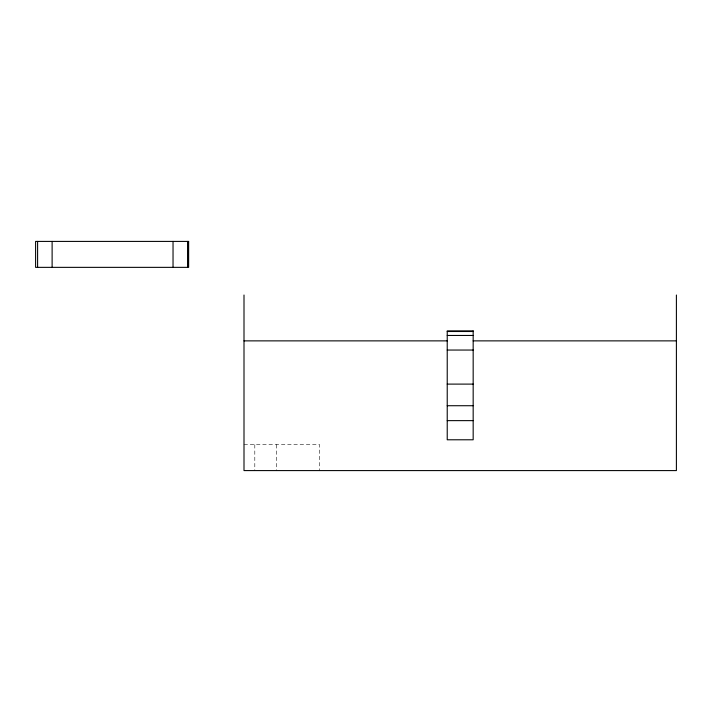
<?xml version="1.0" encoding="UTF-8"?>
<svg xmlns="http://www.w3.org/2000/svg" width="712" height="712" viewBox="0 0 712 712"><rect width="100%" height="100%" fill="white"/><g stroke="black" fill="none" stroke-linecap="round" stroke-linejoin="round"><path stroke-width="0.53" stroke-dasharray="3.56 2.67" d="M244.002 444.644L319.67 444.644L319.67 470.588M276.434 444.644L276.434 470.588M254.807 444.644L254.807 470.588"/><path stroke-width="1.07" d="M447.225 331.507L473.168 331.507M447.225 335.459L473.168 335.459M244.002 340.87L447.225 340.87M473.168 340.87L676.4 340.87M447.225 350.046L473.168 350.046M447.225 384.106L473.168 384.106M447.225 405.724L473.168 405.724M447.225 420.632L473.168 420.632M676.4 295.017L676.4 470.588L244.002 470.588L244.002 295.017M187.559 241.412L187.559 267.356M173.034 241.412L173.034 267.356M52.118 241.412L52.118 267.356M37.602 241.412L37.602 267.356M188.635 241.412L35.6 241.412L35.6 267.356L188.635 267.356L188.635 241.412M473.168 330.893L447.225 330.893L447.225 439.785L473.168 439.785L473.168 330.893"/></g></svg>
